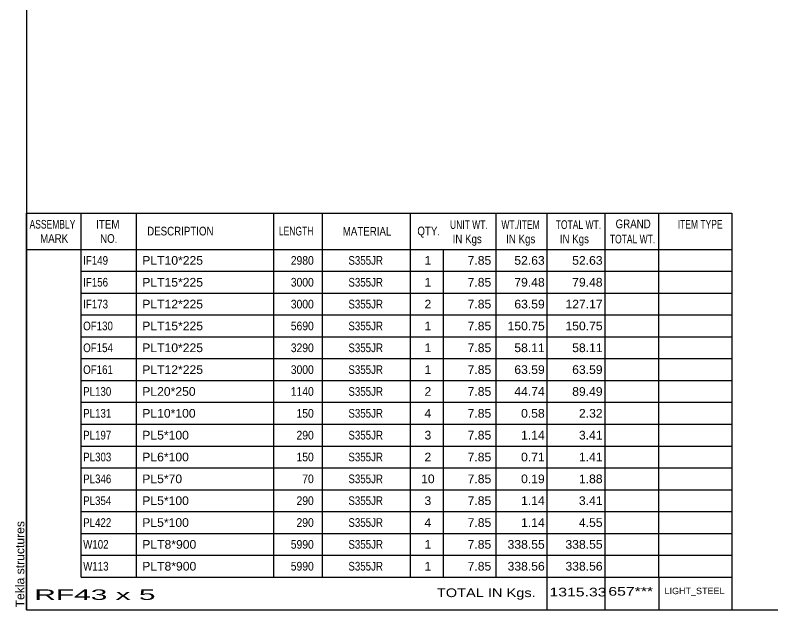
# Model space of a CAD drawing. Header units: millimetres. Extents: x 2 to 405, y 5 to 282.
# Drawn here: x 2.5 to 168.9, y 5 to 135.6 of the extents above; entities that cross this region are included whole.
import ezdxf

# ---------------------------------------------------------------- set-up
doc = ezdxf.new("R2010")
doc.units = ezdxf.units.MM
doc.styles.add('Arial', font='ARIAL.TTF', dxfattribs={"height": 0.2})

# ---------------------------------------------------------------- blocks, each defined once
blk = doc.blocks.new('Unknown-623472508-9015')
at = {"color": 5, "linetype": 'Continuous'}
for p, q in [((5, 282), (5, 5)), ((5, 5), (405, 5))]:
    blk.add_line(p, q, dxfattribs=at)
at = {"color": 174, "linetype": 'Continuous', "style": 'Arial'}
blk.add_text('Tekla structures', height=1.9102, rotation=90, dxfattribs=at).set_placement((4.5, 5.5))
blk = doc.blocks.new('CBS_BOM-623472508-15298')
at = {"color": 7, "linetype": 'Continuous'}
for p, q in [((4.97, 84.17), (4.97, 92.17)), ((4.97, 92.17), (159.89, 92.17)), ((16.97, 84.17), (16.97, 92.17)), ((29.16, 84.17), (29.16, 92.17)), ((59.32, 84.17), (59.32, 92.17)), ((70, 84.17), (70, 92.17)), ((89.32, 84.17), (89.32, 92.17)), ((108.12, 84.17), (108.12, 92.17)), ((119.33, 84.17), (119.33, 92.17)), ((132.12, 84.17), (132.12, 92.17)), ((143.87, 84.17), (143.87, 92.17)), ((159.89, 92.16), (159.89, 84.18)), ((4.97, 84.17), (159.89, 84.17)), ((4.97, 79.37), (4.97, 84.17)), ((16.97, 79.37), (16.97, 84.17)), ((29.16, 79.37), (29.16, 84.17)), ((59.32, 79.37), (59.32, 84.17)), ((70, 79.37), (70, 84.17)), ((89.32, 79.37), (89.32, 84.17)), ((96.58, 79.37), (96.58, 84.17)), ((108.12, 79.37), (108.12, 84.17)), ((119.33, 79.37), (119.33, 84.17)), ((132.12, 79.37), (132.12, 84.17)), ((143.89, 79.37), (143.89, 84.17)), ((159.89, 84.16), (159.89, 79.37)), ((4.97, 74.57), (4.97, 79.37)), ((16.97, 79.37), (159.89, 79.37)), ((16.97, 74.57), (16.97, 79.37)), ((29.16, 74.57), (29.16, 79.37)), ((59.32, 74.57), (59.32, 79.37)), ((70, 74.57), (70, 79.37)), ((89.32, 74.57), (89.32, 79.37)), ((96.58, 74.57), (96.58, 79.37)), ((108.12, 74.57), (108.12, 79.37)), ((119.33, 74.57), (119.33, 79.37)), ((132.12, 74.57), (132.12, 79.37)), ((143.89, 74.57), (143.89, 79.37)), ((159.89, 79.36), (159.89, 74.57)), ((4.97, 69.77), (4.97, 74.57)), ((16.97, 74.57), (159.89, 74.57)), ((16.97, 69.77), (16.97, 74.57)), ((29.16, 69.77), (29.16, 74.57)), ((59.32, 69.77), (59.32, 74.57)), ((70, 69.77), (70, 74.57)), ((89.32, 69.77), (89.32, 74.57)), ((96.58, 69.77), (96.58, 74.57)), ((108.12, 69.77), (108.12, 74.57)), ((119.33, 69.77), (119.33, 74.57)), ((132.12, 69.77), (132.12, 74.57)), ((143.89, 69.77), (143.89, 74.57)), ((159.89, 74.56), (159.89, 69.77)), ((4.97, 64.97), (4.97, 69.77)), ((16.97, 69.77), (159.89, 69.77)), ((16.97, 64.97), (16.97, 69.77)), ((29.16, 64.97), (29.16, 69.77)), ((59.32, 64.97), (59.32, 69.77)), ((70, 64.97), (70, 69.77)), ((89.32, 64.97), (89.32, 69.77)), ((96.58, 64.97), (96.58, 69.77)), ((108.12, 64.97), (108.12, 69.77)), ((119.33, 64.97), (119.33, 69.77)), ((132.12, 64.97), (132.12, 69.77)), ((143.89, 64.97), (143.89, 69.77)), ((159.89, 69.76), (159.89, 64.97)), ((4.97, 60.17), (4.97, 64.97)), ((16.97, 64.97), (159.89, 64.97)), ((16.97, 60.17), (16.97, 64.97)), ((29.16, 60.17), (29.16, 64.97)), ((59.32, 60.17), (59.32, 64.97)), ((70, 60.17), (70, 64.97)), ((89.32, 60.17), (89.32, 64.97)), ((96.58, 60.17), (96.58, 64.97)), ((108.12, 60.17), (108.12, 64.97)), ((119.33, 60.17), (119.33, 64.97)), ((132.12, 60.17), (132.12, 64.97)), ((143.89, 60.17), (143.89, 64.97)), ((159.89, 64.96), (159.89, 60.17)), ((4.97, 55.37), (4.97, 60.17)), ((16.97, 60.17), (159.89, 60.17)), ((16.97, 55.37), (16.97, 60.17)), ((29.16, 55.37), (29.16, 60.17)), ((59.32, 55.37), (59.32, 60.17)), ((70, 55.37), (70, 60.17)), ((89.32, 55.37), (89.32, 60.17)), ((96.58, 55.37), (96.58, 60.17)), ((108.12, 55.37), (108.12, 60.17)), ((119.33, 55.37), (119.33, 60.17)), ((132.12, 55.37), (132.12, 60.17)), ((143.89, 55.37), (143.89, 60.17)), ((159.89, 60.16), (159.89, 55.37)), ((4.97, 50.57), (4.97, 55.37)), ((16.97, 55.37), (159.89, 55.37)), ((16.97, 50.57), (16.97, 55.37)), ((29.16, 50.57), (29.16, 55.37)), ((59.32, 50.57), (59.32, 55.37)), ((70, 50.57), (70, 55.37)), ((89.32, 50.57), (89.32, 55.37)), ((96.58, 50.57), (96.58, 55.37)), ((108.12, 50.57), (108.12, 55.37)), ((119.33, 50.57), (119.33, 55.37)), ((132.12, 50.57), (132.12, 55.37)), ((143.89, 50.57), (143.89, 55.37)), ((159.89, 55.36), (159.89, 50.57)), ((4.97, 45.77), (4.97, 50.57)), ((16.97, 50.57), (159.89, 50.57)), ((16.97, 45.77), (16.97, 50.57)), ((29.16, 45.77), (29.16, 50.57)), ((59.32, 45.77), (59.32, 50.57)), ((70, 45.77), (70, 50.57)), ((89.32, 45.77), (89.32, 50.57)), ((96.58, 45.77), (96.58, 50.57)), ((108.12, 45.77), (108.12, 50.57)), ((119.33, 45.77), (119.33, 50.57)), ((132.12, 45.77), (132.12, 50.57)), ((143.89, 45.77), (143.89, 50.57)), ((159.89, 50.56), (159.89, 45.77)), ((4.97, 40.97), (4.97, 45.77)), ((16.97, 45.77), (159.89, 45.77)), ((16.97, 40.97), (16.97, 45.77)), ((29.16, 40.97), (29.16, 45.77)), ((59.32, 40.97), (59.32, 45.77)), ((70, 40.97), (70, 45.77)), ((89.32, 40.97), (89.32, 45.77)), ((96.58, 40.97), (96.58, 45.77)), ((108.12, 40.97), (108.12, 45.77)), ((119.33, 40.97), (119.33, 45.77)), ((132.12, 40.97), (132.12, 45.77)), ((143.89, 40.97), (143.89, 45.77)), ((159.89, 45.76), (159.89, 40.97)), ((4.97, 36.17), (4.97, 40.97)), ((16.97, 40.97), (159.89, 40.97)), ((16.97, 36.17), (16.97, 40.97)), ((29.16, 36.17), (29.16, 40.97)), ((59.32, 36.17), (59.32, 40.97)), ((70, 36.17), (70, 40.97)), ((89.32, 36.17), (89.32, 40.97)), ((96.58, 36.17), (96.58, 40.97)), ((108.12, 36.17), (108.12, 40.97)), ((119.33, 36.17), (119.33, 40.97)), ((132.12, 36.17), (132.12, 40.97)), ((143.89, 36.17), (143.89, 40.97)), ((159.89, 40.96), (159.89, 36.17)), ((4.97, 31.37), (4.97, 36.17)), ((16.97, 36.17), (159.89, 36.17)), ((16.97, 31.37), (16.97, 36.17)), ((29.16, 31.37), (29.16, 36.17)), ((59.32, 31.37), (59.32, 36.17)), ((70, 31.37), (70, 36.17)), ((89.32, 31.37), (89.32, 36.17)), ((96.58, 31.37), (96.58, 36.17)), ((108.12, 31.37), (108.12, 36.17)), ((119.33, 31.37), (119.33, 36.17)), ((132.12, 31.37), (132.12, 36.17)), ((143.89, 31.37), (143.89, 36.17)), ((159.89, 36.16), (159.89, 31.37)), ((4.97, 26.57), (4.97, 31.37)), ((16.97, 31.37), (159.89, 31.37)), ((16.97, 26.57), (16.97, 31.37)), ((29.16, 26.57), (29.16, 31.37)), ((59.32, 26.57), (59.32, 31.37)), ((70, 26.57), (70, 31.37)), ((89.32, 26.57), (89.32, 31.37)), ((96.58, 26.57), (96.58, 31.37)), ((108.12, 26.57), (108.12, 31.37)), ((119.33, 26.57), (119.33, 31.37)), ((132.12, 26.57), (132.12, 31.37)), ((143.89, 26.57), (143.89, 31.37)), ((159.89, 31.36), (159.89, 26.57)), ((4.97, 21.77), (4.97, 26.57)), ((16.97, 26.57), (159.89, 26.57)), ((16.97, 21.77), (16.97, 26.57)), ((29.16, 21.77), (29.16, 26.57)), ((59.32, 21.77), (59.32, 26.57)), ((70, 21.77), (70, 26.57)), ((89.32, 21.77), (89.32, 26.57)), ((96.58, 21.77), (96.58, 26.57)), ((108.12, 21.77), (108.12, 26.57)), ((119.33, 21.77), (119.33, 26.57)), ((132.12, 21.77), (132.12, 26.57)), ((143.89, 21.77), (143.89, 26.57)), ((159.89, 26.56), (159.89, 21.77)), ((4.97, 16.97), (4.97, 21.77)), ((16.97, 21.77), (159.89, 21.77)), ((16.97, 16.97), (16.97, 21.77)), ((29.16, 16.97), (29.16, 21.77)), ((59.32, 16.97), (59.32, 21.77)), ((70, 16.97), (70, 21.77)), ((89.32, 16.97), (89.32, 21.77)), ((96.58, 16.97), (96.58, 21.77)), ((108.12, 16.97), (108.12, 21.77)), ((119.33, 16.97), (119.33, 21.77)), ((132.12, 16.97), (132.12, 21.77)), ((143.89, 16.97), (143.89, 21.77)), ((159.89, 21.76), (159.89, 16.97)), ((4.97, 12.17), (4.97, 16.97)), ((16.97, 16.97), (159.89, 16.97)), ((16.97, 12.17), (16.97, 16.97)), ((29.16, 12.17), (29.16, 16.97)), ((59.32, 12.17), (59.32, 16.97)), ((70, 12.17), (70, 16.97)), ((89.32, 12.17), (89.32, 16.97)), ((96.58, 12.17), (96.58, 16.97)), ((108.12, 12.17), (108.12, 16.97)), ((119.33, 12.17), (119.33, 16.97)), ((132.12, 12.17), (132.12, 16.97)), ((143.89, 12.17), (143.89, 16.97)), ((159.89, 16.96), (159.89, 12.17)), ((4.97, 4.97), (4.97, 12.15)), ((16.97, 12.17), (159.89, 12.17)), ((119.33, 4.97), (119.33, 12.15)), ((132.12, 4.97), (132.12, 12.15)), ((143.93, 4.97), (143.93, 12.15)), ((159.89, 12.17), (159.89, 4.97)), ((4.97, 4.97), (159.89, 4.97))]:
    blk.add_line(p, q, dxfattribs=at)
at = {"color": 3, "linetype": 'Continuous', "style": 'Arial'}
for s, height, width, p in [('ASSEMBLY', 1.91, 0.7, (5.65, 88.74)), ('ITEM', 1.91, 0.8, (20.3, 88.74)), ('UNIT WT.', 1.91, 0.7, (98.01, 88.67)), ('WT./ITEM', 1.91, 0.7, (109.3, 88.67)), ('TOTAL WT.', 1.91, 0.7, (121.24, 88.67)), ('GRAND', 1.91, 0.8, (134.39, 88.83)), ('ITEM TYPE', 1.91, 0.7, (148.03, 88.75)), ('DESCRIPTION', 1.9102, 0.8, (31.48, 87.24)), ('LENGTH', 1.91, 0.7, (60.43, 87.24)), ('MATERIAL', 1.91, 0.8, (74.45, 87.19)), ('QTY.', 1.91, 0.8, (90.84, 87.27)), ('MARK', 1.91, 0.8, (7.97, 85.61)), ('NO.', 1.91, 0.8, (21.15, 85.61)), ('IN Kgs', 1.91, 0.8, (98.59, 85.53)), ('IN Kgs', 1.91, 0.8, (110.34, 85.53)), ('IN Kgs', 1.91, 0.8, (122.13, 85.53)), ('TOTAL WT.', 1.91, 0.7, (133.13, 85.49))]:
    blk.add_text(s, height=height, dxfattribs=dict(at, width=width)).set_placement(p)
at = {"color": 7, "linetype": 'Continuous', "style": 'Arial'}
for s, width, p in [('IF149', 0.8, (17.43, 80.8)), ('2980', 0.85, (63.04, 80.8)), ('S355JR', 0.8, (75.69, 80.8)), ('IF156', 0.8, (17.43, 76)), ('3000', 0.85, (63.04, 76)), ('S355JR', 0.8, (75.69, 76)), ('IF173', 0.8, (17.43, 71.2)), ('3000', 0.85, (63.04, 71.2)), ('S355JR', 0.8, (75.69, 71.2)), ('OF130', 0.8, (17.43, 66.4)), ('5690', 0.85, (63.04, 66.4)), ('S355JR', 0.8, (75.69, 66.4)), ('OF154', 0.8, (17.43, 61.6)), ('3290', 0.85, (63.04, 61.6)), ('S355JR', 0.8, (75.69, 61.6)), ('OF161', 0.8, (17.43, 56.8)), ('3000', 0.85, (63.04, 56.8)), ('S355JR', 0.8, (75.69, 56.8)), ('PL130', 0.8, (17.43, 52)), ('1140', 0.85, (63.04, 52)), ('S355JR', 0.8, (75.69, 52)), ('PL131', 0.8, (17.43, 47.2)), ('150', 0.85, (64.3, 47.2)), ('S355JR', 0.8, (75.69, 47.2)), ('PL197', 0.8, (17.43, 42.4)), ('290', 0.85, (64.3, 42.4)), ('S355JR', 0.8, (75.69, 42.4)), ('PL303', 0.8, (17.43, 37.6)), ('150', 0.85, (64.3, 37.6)), ('S355JR', 0.8, (75.69, 37.6)), ('PL346', 0.8, (17.43, 32.8)), ('70', 0.85, (65.56, 32.8)), ('S355JR', 0.8, (75.69, 32.8)), ('PL354', 0.8, (17.43, 28)), ('290', 0.85, (64.3, 28)), ('S355JR', 0.8, (75.69, 28)), ('PL422', 0.8, (17.43, 23.2)), ('290', 0.85, (64.3, 23.2)), ('S355JR', 0.8, (75.69, 23.2)), ('W102', 0.8, (17.43, 18.4)), ('5990', 0.85, (63.04, 18.4)), ('S355JR', 0.8, (75.69, 18.4)), ('W113', 0.8, (17.43, 13.6)), ('5990', 0.85, (63.04, 13.6)), ('S355JR', 0.8, (75.69, 13.6))]:
    blk.add_text(s, height=1.91, dxfattribs=dict(at, width=width)).set_placement(p)
for s, p in [('PLT10*225', (30.41, 80.8)), ('1', (92.41, 80.8)), ('7.85', (101.88, 80.8)), ('52.63', (112.14, 80.8)), ('52.63', (124.85, 80.8)), ('PLT15*225', (30.41, 76)), ('1', (92.41, 76)), ('7.85', (101.88, 76)), ('79.48', (112.14, 76)), ('79.48', (124.85, 76)), ('PLT12*225', (30.41, 71.2)), ('2', (92.41, 71.2)), ('7.85', (101.88, 71.2)), ('63.59', (112.14, 71.2)), ('127.17', (123.37, 71.2)), ('PLT15*225', (30.41, 66.4)), ('1', (92.41, 66.4)), ('7.85', (101.88, 66.4)), ('150.75', (110.66, 66.4)), ('150.75', (123.37, 66.4)), ('PLT10*225', (30.41, 61.6)), ('1', (92.41, 61.6)), ('7.85', (101.88, 61.6)), ('58.11', (112.14, 61.6)), ('58.11', (124.85, 61.6)), ('PLT12*225', (30.41, 56.8)), ('1', (92.41, 56.8)), ('7.85', (101.88, 56.8)), ('63.59', (112.14, 56.8)), ('63.59', (124.85, 56.8)), ('PL20*250', (30.41, 52)), ('2', (92.41, 52)), ('7.85', (101.88, 52)), ('44.74', (112.14, 52)), ('89.49', (124.85, 52)), ('PL10*100', (30.41, 47.2)), ('4', (92.41, 47.2)), ('7.85', (101.88, 47.2)), ('0.58', (113.62, 47.2)), ('2.32', (126.33, 47.2)), ('PL5*100', (30.41, 42.4)), ('3', (92.41, 42.4)), ('7.85', (101.88, 42.4)), ('1.14', (113.62, 42.4)), ('3.41', (126.33, 42.4)), ('PL6*100', (30.41, 37.6)), ('2', (92.41, 37.6)), ('7.85', (101.88, 37.6)), ('0.71', (113.62, 37.6)), ('1.41', (126.33, 37.6)), ('PL5*70', (30.41, 32.8)), ('10', (91.67, 32.8)), ('7.85', (101.88, 32.8)), ('0.19', (113.62, 32.8)), ('1.88', (126.33, 32.8)), ('PL5*100', (30.41, 28)), ('3', (92.41, 28)), ('7.85', (101.88, 28)), ('1.14', (113.62, 28)), ('3.41', (126.33, 28)), ('PL5*100', (30.41, 23.2)), ('4', (92.41, 23.2)), ('7.85', (101.88, 23.2)), ('1.14', (113.62, 23.2)), ('4.55', (126.33, 23.2)), ('PLT8*900', (30.41, 18.4)), ('1', (92.41, 18.4)), ('7.85', (101.88, 18.4)), ('338.55', (110.66, 18.4)), ('338.55', (123.37, 18.4)), ('PLT8*900', (30.41, 13.6)), ('1', (92.41, 13.6)), ('7.85', (101.88, 13.6)), ('338.56', (110.66, 13.6)), ('338.56', (123.37, 13.6))]:
    blk.add_text(s, height=1.91, dxfattribs=at).set_placement(p)
at = {"color": 6, "linetype": 'Continuous', "style": 'Arial'}
for s, height, width, p in [('657***', 1.91, 1.3, (132.79, 8.08)), ('RF43 x 5', 2.292, 2.05, (6.69, 7.16)), ('TOTAL IN Kgs.', 1.9102, 1.2, (95.13, 7.77)), ('1315.33', 1.91, 1.3, (119.86, 7.92))]:
    blk.add_text(s, height=height, dxfattribs=dict(at, width=width)).set_placement(p)
blk.add_text('LIGHT_STEEL', height=1.4135, dxfattribs=at).set_placement((145.14, 8.42))

msp = doc.modelspace()

# ---------------------------------------------------------------- block references
for name in ['Unknown-623472508-9015', 'CBS_BOM-623472508-15298']:
    msp.add_blockref(name, (0, 0))

doc.saveas('drawing.dxf')
